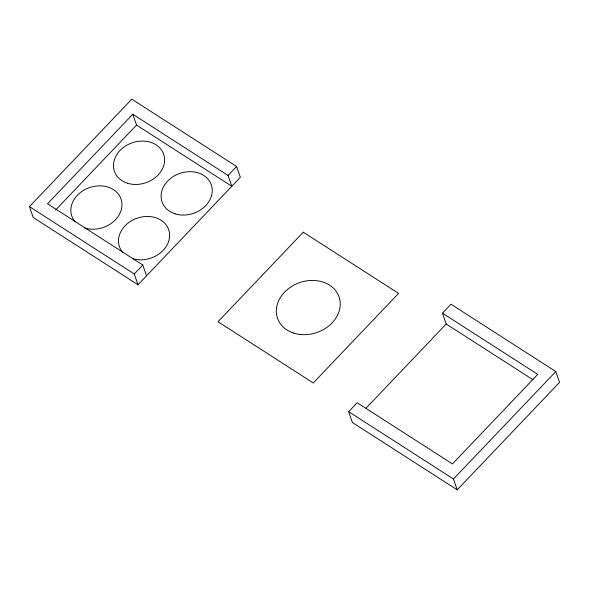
<?xml version="1.0" encoding="UTF-8"?>
<svg xmlns="http://www.w3.org/2000/svg" width="589" height="589" viewBox="0 0 589 589"><rect width="100%" height="100%" fill="white"/><g stroke="black" fill="none" stroke-linecap="round" stroke-linejoin="round"><path stroke-width="0.88" d="M29.45 206.621L131.796 99.166L236.601 166.496L240.356 177.326L138.01 284.781L33.198 217.451L29.45 206.621L134.263 273.951L138.01 284.781M132.79 114.244L136.545 125.074L231.823 186.279L228.076 175.456L132.79 114.244L47.51 203.794L142.788 264.998L146.536 275.829M55.683 209.978L136.545 125.074M134.263 273.951L142.788 264.998M228.076 175.456L236.601 166.496M348.644 411.674L357.177 402.721L452.455 463.926L537.742 374.383L442.464 313.171L450.99 304.218L555.802 371.549L559.55 382.379L457.204 489.834L352.399 422.504L348.644 411.674L453.456 479.004L457.204 489.834M365.983 408.243L446.212 324.002L442.464 313.171M453.456 479.004L555.802 371.549M446.212 324.002L533.038 379.78M122.63 252.269A26.056 21.108 -19.1 0 1 138.216 217.842A26.056 21.108 -19.1 0 1 169.433 237.897A26.056 21.108 -19.1 0 1 132.496 258.608M74.994 221.67A26.056 21.108 -19.1 0 1 90.573 187.236A26.056 21.108 -19.1 0 1 121.79 207.291A26.056 21.108 -19.1 0 1 84.853 228.002M303.283 232.191L218.004 321.734L313.282 382.946L398.569 293.396L303.283 232.191M293.852 333.153A32.572 26.387 -19.1 0 0 340.206 302.555A32.572 26.387 -19.1 0 0 290.797 286.99A32.572 26.387 -19.1 0 0 293.852 333.153M175.139 213.836A26.056 21.108 -19.1 0 0 212.217 189.356A26.056 21.108 -19.1 0 0 172.687 176.906A26.056 21.108 -19.1 0 0 175.139 213.836M127.496 183.231A26.056 21.108 -19.1 0 0 164.581 158.758A26.056 21.108 -19.1 0 0 125.052 146.3A26.056 21.108 -19.1 0 0 127.496 183.231"/></g></svg>
